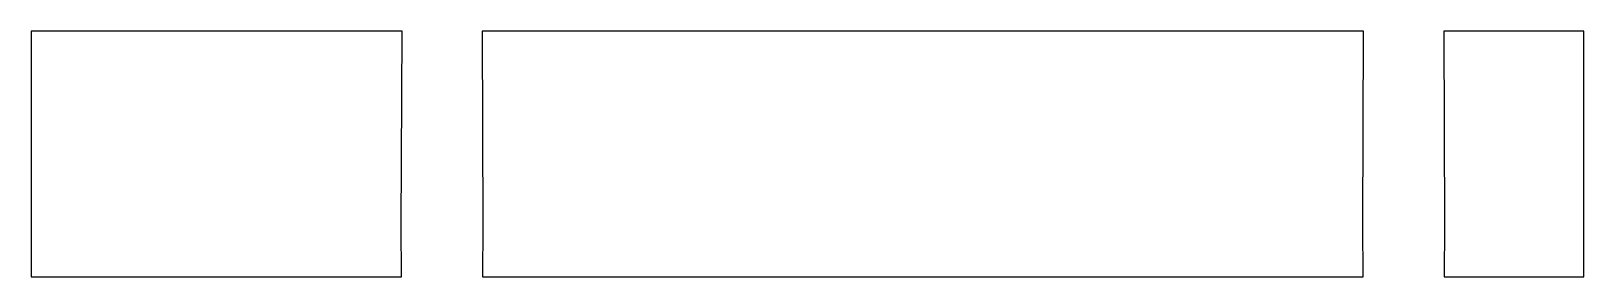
# Model space of a CAD drawing. Header units: metres. Extents: x -18.5 to 13.8, y -1.1 to 46.5.
# Drawn here: x -18.55 to 13.75, y -1.1 to 4 of the extents above.
import ezdxf

# ---------------------------------------------------------------- set-up
doc = ezdxf.new("R2010")
doc.units = ezdxf.units.M

msp = doc.modelspace()

# ---------------------------------------------------------------- linework, layer by layer
for p, q in [((-13.398, 4), (-18.55, 4)), ((-18.55, 4), (-18.55, 3.724)), ((-12.549, 4), (-13.398, 4)), ((-11.519, 4), (-12.549, 4)), ((-10.833, 4), (-11.519, 4)), ((-10.849, -0.037), (-10.833, 4)), ((-2.68, 4), (-9.167, 4)), ((-9.167, 4), (-9.151, -0.037)), ((9.167, 4), (-2.68, 4)), ((9.151, -0.037), (9.167, 4)), ((9.167, 4), (9.167, 4)), ((11.205, 4), (10.833, 4)), ((10.833, 4), (10.849, -0.037)), ((11.704, 4), (11.205, 4)), ((12.069, 4), (11.704, 4)), ((13.75, 4), (12.069, 4)), ((13.75, 1.189), (13.75, 4)), ((-18.55, 3.724), (-18.55, 1.189)), ((-18.55, 1.189), (-18.55, -0.623)), ((13.75, -1.1), (13.75, 1.189)), ((-10.843, -1.1), (-10.849, -0.037)), ((-9.151, -0.037), (-9.157, -1.1)), ((9.157, -1.1), (9.151, -0.037)), ((10.849, -0.037), (10.843, -1.1)), ((-18.55, -0.623), (-18.55, -0.674)), ((-18.55, -0.674), (-18.55, -0.713)), ((-18.55, -0.713), (-18.55, -0.737)), ((-18.55, -0.737), (-18.55, -0.959)), ((-18.55, -0.959), (-18.55, -0.973)), ((-18.55, -0.973), (-18.55, -1.1)), ((-18.55, -1.1), (-18.371, -1.1)), ((-18.371, -1.1), (-17.97, -1.1)), ((-17.97, -1.1), (-13.935, -1.1)), ((-13.935, -1.1), (-13.419, -1.1)), ((-13.419, -1.1), (-12.735, -1.1)), ((-12.735, -1.1), (-11.893, -1.1)), ((-11.893, -1.1), (-10.945, -1.1)), ((-10.945, -1.1), (-10.843, -1.1)), ((-10.843, -1.1), (-10.843, -1.1)), ((-9.157, -1.1), (6.962, -1.1)), ((6.962, -1.1), (9.157, -1.1)), ((10.843, -1.1), (10.905, -1.1)), ((10.905, -1.1), (11.414, -1.1)), ((11.414, -1.1), (11.816, -1.1)), ((11.816, -1.1), (12.099, -1.1)), ((12.099, -1.1), (12.276, -1.1)), ((12.276, -1.1), (12.363, -1.1)), ((12.363, -1.1), (13.75, -1.1)), ((13.75, -1.1), (13.75, -1.1))]:
    msp.add_line(p, q)

doc.saveas('drawing.dxf')
